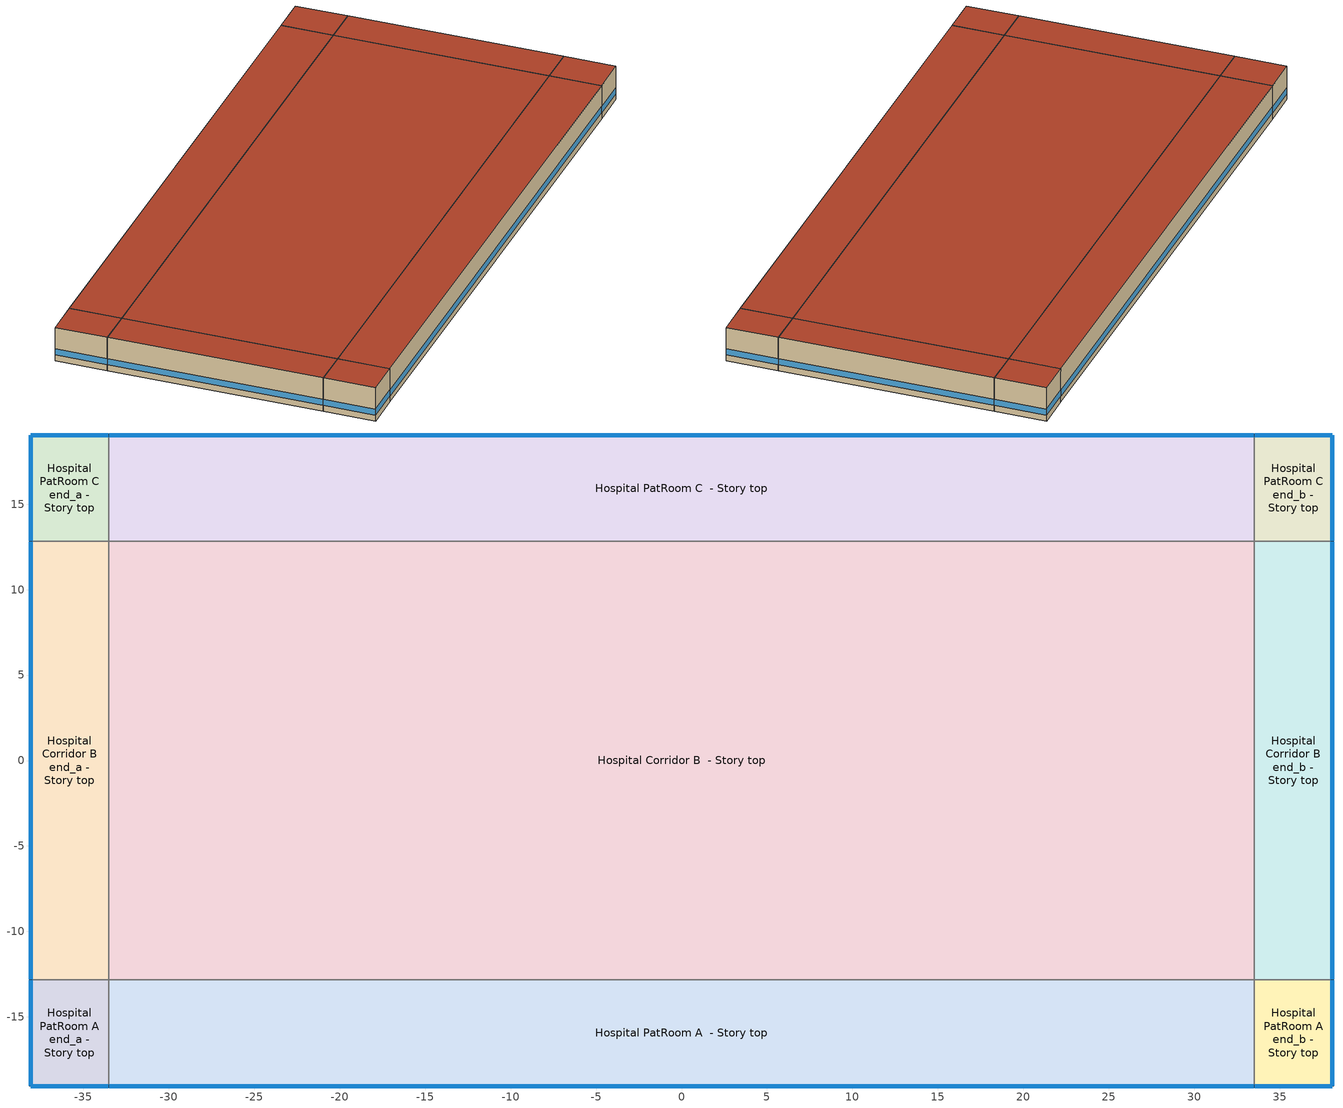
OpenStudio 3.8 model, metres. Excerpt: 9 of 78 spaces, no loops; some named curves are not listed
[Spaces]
Hospital PatRoom A end_a - Story top
 floor adiabatic (Typical Interior Floor): -38.1,-19.05 -38.1,-12.83 -33.53,-12.83 -33.53,-19.05 z12.8
 wall outside: -38.1,-12.83 -38.1,-19.05 -33.53,-19.05 z12.8:17.07
 wall to Hospital Corridor B end_a - Story top: -33.53,-12.83 -38.1,-12.83 z12.8:17.07
 wall to Hospital PatRoom A  - Story top: -33.53,-19.05 -33.53,-12.83 z12.8:17.07
 window: -38.07,-19.05 -33.55,-19.05 / -38.1,-12.85 -38.1,-19.02 z13.56:14.34
 roof outside: -33.53,-19.05 -33.53,-12.83 -38.1,-12.83 -38.1,-19.05 z17.07
Hospital Corridor B end_a - Story top
 floor adiabatic (Typical Interior Floor): -38.1,-12.83 -38.1,12.83 -33.53,12.83 -33.53,-12.83 z12.8
 wall outside: -38.1,12.83 -38.1,-12.83 z12.8:17.07
 wall to Hospital PatRoom C end_a - Story top: -33.53,12.83 -38.1,12.83 z12.8:17.07
 wall to Hospital Corridor B  - Story top: -33.53,-12.83 -33.53,12.83 z12.8:17.07
 window: -38.1,12.8 -38.1,-12.8 z13.56:14.33
 roof outside: -33.53,-12.83 -33.53,12.83 -38.1,12.83 -38.1,-12.83 z17.07
Hospital PatRoom C end_a - Story top
 floor adiabatic (Typical Interior Floor): -38.1,12.83 -38.1,19.05 -33.53,19.05 -33.53,12.83 z12.8
 wall outside: -33.53,19.05 -38.1,19.05 -38.1,12.83 z12.8:17.07
 wall to Hospital PatRoom C  - Story top: -33.53,12.83 -33.53,19.05 z12.8:17.07
 window: -38.1,19.02 -38.1,12.85 / -33.55,19.05 -38.07,19.05 z13.56:14.34
 roof outside: -33.53,12.83 -33.53,19.05 -38.1,19.05 -38.1,12.83 z17.07
Hospital PatRoom A  - Story top
 floor adiabatic (Typical Interior Floor): -33.53,-19.05 -33.53,-12.83 33.53,-12.83 33.53,-19.05 z12.8
 wall outside: -33.53,-19.05 33.53,-19.05 z12.8:17.07
 wall to Hospital Corridor B  - Story top: 33.53,-12.83 -33.53,-12.83 z12.8:17.07
 wall to Hospital PatRoom A end_b - Story top: 33.53,-19.05 33.53,-12.83 z12.8:17.07
 window: -33.5,-19.05 33.5,-19.05 z13.56:14.33
 roof outside: 33.53,-19.05 33.53,-12.83 -33.53,-12.83 -33.53,-19.05 z17.07
Hospital Corridor B  - Story top
 floor adiabatic (Typical Interior Floor): -33.53,-12.83 -33.53,12.83 33.53,12.83 33.53,-12.83 z12.8
 wall to Hospital PatRoom C  - Story top: 33.53,12.83 -33.53,12.83 z12.8:17.07
 wall to Hospital Corridor B end_b - Story top: 33.53,-12.83 33.53,12.83 z12.8:17.07
 roof outside: 33.53,-12.83 33.53,12.83 -33.53,12.83 -33.53,-12.83 z17.07
Hospital PatRoom C  - Story top
 floor adiabatic (Typical Interior Floor): -33.53,12.83 -33.53,19.05 33.53,19.05 33.53,12.83 z12.8
 wall outside: 33.53,19.05 -33.53,19.05 z12.8:17.07
 wall to Hospital PatRoom C end_b - Story top: 33.53,12.83 33.53,19.05 z12.8:17.07
 window: 33.5,19.05 -33.5,19.05 z13.56:14.33
 roof outside: 33.53,12.83 33.53,19.05 -33.53,19.05 -33.53,12.83 z17.07
Hospital PatRoom A end_b - Story top
 floor adiabatic (Typical Interior Floor): 33.53,-19.05 33.53,-12.83 38.1,-12.83 38.1,-19.05 z12.8
 wall outside: 33.53,-19.05 38.1,-19.05 38.1,-12.83 z12.8:17.07
 wall to Hospital Corridor B end_b - Story top: 38.1,-12.83 33.53,-12.83 z12.8:17.07
 window: 33.55,-19.05 38.07,-19.05 / 38.1,-19.02 38.1,-12.85 z13.56:14.34
 roof outside: 38.1,-19.05 38.1,-12.83 33.53,-12.83 33.53,-19.05 z17.07
Hospital Corridor B end_b - Story top
 floor adiabatic (Typical Interior Floor): 33.53,-12.83 33.53,12.83 38.1,12.83 38.1,-12.83 z12.8
 wall outside: 38.1,-12.83 38.1,12.83 z12.8:17.07
 wall to Hospital PatRoom C end_b - Story top: 38.1,12.83 33.53,12.83 z12.8:17.07
 window: 38.1,-12.8 38.1,12.8 z13.56:14.33
 roof outside: 38.1,-12.83 38.1,12.83 33.53,12.83 33.53,-12.83 z17.07
Hospital PatRoom C end_b - Story top
 floor adiabatic (Typical Interior Floor): 33.53,12.83 33.53,19.05 38.1,19.05 38.1,12.83 z12.8
 wall outside: 38.1,12.83 38.1,19.05 33.53,19.05 z12.8:17.07
 window: 38.07,19.05 33.55,19.05 / 38.1,12.85 38.1,19.02 z13.56:14.34
 roof outside: 38.1,12.83 38.1,19.05 33.53,19.05 33.53,12.83 z17.07
[Building]
ComStock DOE Ref Pre-1980|Hospital: North Axis {deg}=45; Default Construction Set=ComStock DOE Ref Pre-1980 - Hospital - ASHRAE 169-2013-5A; Default Schedule Set=Building Default Schedule Set; Standards Building Type=Hospital
[Site]
Hartford Bradley In_CT_USA: Latitude {deg}=41.94; Longitude {deg}=-72.68; Time Zone {hr}=-5; Elevation {m}=55; Terrain=City
[Site:WaterMainsTemperature]
Calculation Method=Correlation; Annual Average Outdoor Air Temperature {C}=10.825; Maximum Difference In Monthly Average Outdoor Air Temperatures {deltaC}=27.71
[SizingPeriod:DesignDay] Barometric Pressure {Pa}=100666; Rain Indicator=No; Snow Indicator=No; Day of Month=21; Daylight Saving Time Indicator=No; Humidity Condition Type=Wetbulb; Dry-Bulb Temperature Range Modifier Type=DefaultMultipliers
Name | Maximum Dry-Bulb Temperature {C} | Daily Dry-Bulb Temperature Range {deltaC} | Wind Speed {m/s} | Wind Direction {deg} | Month | Day Type | Wetbulb or DewPoint at Maximum Dry-Bulb {C} | Solar Model Indicator | ASHRAE Clear Sky Optical Depth for Beam Irradiance | ASHRAE Clear Sky Optical Depth for Diffuse Irradiance | Sky Clearness
Hartford Bradley In Ann Clg .4% Condns DB=>MWB 1 | 33 | 11.2 | 4.6 | 220 | 7 | SummerDesignDay | 23 | ASHRAETau | 0.431 | 2.175
Hartford Bradley In Ann Clg .4% Condns WB=>MDB 1 | 30.4 | 11.2 | 4.6 | 220 | 7 | SummerDesignDay | 24.6 | ASHRAETau | 0.431 | 2.175
Hartford Bradley In Ann Htg 99.6% Condns DB 1 | -15.5 | 0 | 3.4 | 0 | 1 | WinterDesignDay | -15.5 | ASHRAEClearSky |  |  | 0
Hartford Bradley In August .4% Condns DB=>MCWB 1 | 34.7 | 11.1 | 4.6 | 220 | 8 | SummerDesignDay | 24 | ASHRAETau | 0.418 | 2.247
[ClimateZones]
Climate Zone Institution Name 1=ASHRAE; Climate Zone Document Name 1=ANSI/ASHRAE Standard 169; Climate Zone Document Year 1=2006; Climate Zone Value 1=ASHRAE 169-2013-5A
[Site:GroundTemperature:FCfactorMethod]
January Ground Temperature {C}=11.27; February Ground Temperature {C}=3.77; March Ground Temperature {C}=0.72; April Ground Temperature {C}=-3.3; May Ground Temperature {C}=2.06; June Ground Temperature {C}=2.88; July Ground Temperature {C}=6.67; August Ground Temperature {C}=17.96; September Ground Temperature {C}=20.22; October Ground Temperature {C}=24.41; November Ground Temperature {C}=24.03; December Ground Temperature {C}=19.21
[DefaultConstructionSet]
ComStock DOE Ref Pre-1980 - Hospital - ASHRAE 169-2013-5A: Default Exterior Surface Constructions=Default Surface Constructions 1; Default Interior Surface Constructions=Default Surface Constructions 2; Default Ground Contact Surface Constructions=Default Surface Constructions 3; Default Exterior SubSurface Constructions=Default Sub Surface Constructions 1; Default Interior SubSurface Constructions=Default Sub Surface Constructions 2; Interior Partition Construction=Typical Interior Partition
[DefaultSurfaceConstructions]
Name | Floor Construction | Wall Construction | Roof Ceiling Construction
Default Surface Constructions 1 | Typical Insulated Exterior Mass Floor | Typical Insulated Steel Framed Exterior Wall R-6.41 | Typical IEAD Roof R-13.89
Default Surface Constructions 2 | Typical Interior Floor | Typical Interior Wall | Typical Interior Ceiling
Default Surface Constructions 3 | Typical Insulated Carpeted 6in Slab Floor | Typical Insulated Basement Mass Wall
[Construction]
Typical Insulated Exterior Mass Floor: 4 in. Normalweight Concrete Floor, Typical Carpet Pad
Typical IEAD Roof R-13.89: Roof Membrane, Typical Insulation R-12.77, Metal Roof Surface
Typical Interior Floor: 100mm Normalweight concrete floor, CP02 CARPET PAD
Typical Interior Wall: G01 13mm gypsum board, G01 13mm gypsum board
Typical Interior Ceiling: CP02 CARPET PAD, 100mm Normalweight concrete floor
Typical Insulated Carpeted 6in Slab Floor: 6 in. Normalweight Concrete Floor, Typical Carpet Pad
Typical Insulated Basement Mass Wall: 8 in. Concrete Block Basement Wall
Simple Glazing U 0.62 SHGC 0.41: Simple Glazing U 0.62 SHGC 0.41
Typical Insulated Metal Door: F08 Metal surface, Typical Insulation R-4.23
U 0.88 SHGC 0.16 Sgl Ref-A-L Clr 6mm: REF A CLEAR LO 6MM
Typical Overhead Door: Typical Insulation R-4.23
Typical Interior Window: Clear 3mm
Typical Interior Door; Typical Interior Partition: G05 25mm wood
Typical Insulated Steel Framed Exterior Wall R-6.41: 25mm Stucco, 5/8 in. Gypsum Board, Typical Insulation R-4.23, 5/8 in. Gypsum Board
InteriorFurnishings: Std Wood 6inch
[Material] Thermal Absorptance=0.9
Name | Roughness | Thickness {m} | Conductivity {W/m-K} | Density {kg/m3} | Specific Heat {J/kg-K} | Solar Absorptance | Visible Absorptance
4 in. Normalweight Concrete Floor | MediumRough | 0.1016 | 2.31 | 2322 | 832 | 0.7 | 0.7
Roof Membrane | VeryRough | 0.0095 | 0.16 | 1121.29 | 1460 | 0.7 | 0.7
Metal Roof Surface; F08 Metal surface | Smooth | 0.0008 | 45.28 | 7824 | 500 | 0.7 | 0.7
100mm Normalweight concrete floor | MediumRough | 0.1016 | 2.31045 | 2322 | 832.557 | 0.7 | 0.7
G01 13mm gypsum board | Smooth | 0.0127 | 0.160031 | 800.001 | 1090.73 | 0.7 | 0.5
6 in. Normalweight Concrete Floor | MediumRough | 0.1524 | 2.31 | 2322 | 832 | 0.7 | 0.7
8 in. Concrete Block Basement Wall | MediumRough | 0.2032 | 1.326 | 1842 | 912 | 0.7 | 0.7
G05 25mm wood | MediumSmooth | 0.0254 | 0.15 | 608 | 1630 | 0.5 | 0.5
25mm Stucco | Smooth | 0.0254 | 0.72 | 1856 | 840 | 0.7 | 0.7
5/8 in. Gypsum Board | MediumSmooth | 0.0159 | 0.16 | 800 | 1090 | 0.7 | 0.7
Std Wood 6inch | MediumSmooth | 0.15 | 0.12 | 540 | 1210 | 0.7 | 0.7
[Material:NoMass] Roughness=Smooth; Thermal Absorptance=0.9; Solar Absorptance=0.7
Name | Thermal Resistance {m2-K/W} | Visible Absorptance
Typical Carpet Pad; CP02 CARPET PAD | 0.21648 | 0.8
Typical Insulation R-12.77 | 2.24922 | 0.7
Typical Insulation R-4.23 | 0.74519 | 0.7
[DefaultSubSurfaceConstructions]
Name | Fixed Window Construction | Operable Window Construction | Door Construction | Glass Door Construction | Overhead Door Construction | Tubular Daylight Dome Construction | Tubular Daylight Diffuser Construction
Default Sub Surface Constructions 1 | Simple Glazing U 0.62 SHGC 0.41 | Simple Glazing U 0.62 SHGC 0.41 | Typical Insulated Metal Door | U 0.88 SHGC 0.16 Sgl Ref-A-L Clr 6mm | Typical Overhead Door | Typical Interior Window | Typical Interior Window
Default Sub Surface Constructions 2 | Typical Interior Window | Typical Interior Window | Typical Interior Door
[WindowMaterial:SimpleGlazingSystem]
Simple Glazing U 0.62 SHGC 0.41: U-Factor {W/m2-K}=3.52052; Solar Heat Gain Coefficient=0.41; Visible Transmittance=0.81
[WindowMaterial:Glazing] Optical Data Type=SpectralAverage; Infrared Transmittance at Normal Incidence=0; Front Side Infrared Hemispherical Emissivity=0.84; Conductivity {W/m-K}=0.9; Dirt Correction Factor for Solar and Visible Transmittance=1; Solar Diffusing=No
Name | Thickness {m} | Solar Transmittance at Normal Incidence | Front Side Solar Reflectance at Normal Incidence | Back Side Solar Reflectance at Normal Incidence | Visible Transmittance at Normal Incidence | Front Side Visible Reflectance at Normal Incidence | Back Side Visible Reflectance at Normal Incidence | Back Side Infrared Hemispherical Emissivity
REF A CLEAR LO 6MM | 0.006 | 0.066 | 0.341 | 0.493 | 0.08 | 0.41 | 0.37 | 0.4
Clear 3mm | 0.003 | 0.837 | 0.075 | 0.075 | 0.898 | 0.081 | 0.081 | 0.84
[SpaceType] Standards Building Type=Hospital
Name | Default Schedule Set | Design Specification Outdoor Air Object | Standards Space Type
Hospital PatRoom - ComStock DOE Ref Pre-1980 | Hospital PatRoom Schedule Set | Hospital PatRoom Ventilation | PatRoom
Hospital Corridor - ComStock DOE Ref Pre-1980 | Hospital Corridor Schedule Set | Hospital Corridor Ventilation | Corridor
[BuildingStory]
Story top: Nominal Z Coordinate {m}=12.8016; Nominal Floor to Floor Height {m}=4.2672
[Space] Building Story=Story top
Name | Space Type | Thermal Zone
Hospital PatRoom A end_a - Story top | Hospital PatRoom - ComStock DOE Ref Pre-1980 | Zone Hospital PatRoom A end_a - Story top
Hospital Corridor B end_a - Story top | Hospital Corridor - ComStock DOE Ref Pre-1980 | Zone Hospital Corridor B end_a - Story top
Hospital PatRoom C end_a - Story top | Hospital PatRoom - ComStock DOE Ref Pre-1980 | Zone Hospital PatRoom C end_a - Story top
Hospital PatRoom A  - Story top | Hospital PatRoom - ComStock DOE Ref Pre-1980 | Zone Hospital PatRoom A  - Story top
Hospital Corridor B  - Story top | Hospital Corridor - ComStock DOE Ref Pre-1980 | Zone Hospital Corridor B  - Story top
Hospital PatRoom C  - Story top | Hospital PatRoom - ComStock DOE Ref Pre-1980 | Zone Hospital PatRoom C  - Story top
Hospital PatRoom A end_b - Story top | Hospital PatRoom - ComStock DOE Ref Pre-1980 | Zone Hospital PatRoom A end_b - Story top
Hospital Corridor B end_b - Story top | Hospital Corridor - ComStock DOE Ref Pre-1980 | Zone Hospital Corridor B end_b - Story top
Hospital PatRoom C end_b - Story top | Hospital PatRoom - ComStock DOE Ref Pre-1980 | Zone Hospital PatRoom C end_b - Story top
[ThermalZone] Multiplier=1; Use Ideal Air Loads=No
Name | Thermostat
Zone Hospital PatRoom A end_a - Story top | Hospital PatRoom - ComStock DOE Ref Pre-1980 Thermostat 2
Zone Hospital Corridor B end_a - Story top | Hospital Corridor - ComStock DOE Ref Pre-1980 Thermostat 2
Zone Hospital PatRoom C end_a - Story top | Hospital PatRoom - ComStock DOE Ref Pre-1980 Thermostat 6
Zone Hospital PatRoom A  - Story top | Hospital PatRoom - ComStock DOE Ref Pre-1980 Thermostat 1
Zone Hospital Corridor B  - Story top | Hospital Corridor - ComStock DOE Ref Pre-1980 Thermostat 1
Zone Hospital PatRoom C  - Story top | Hospital PatRoom - ComStock DOE Ref Pre-1980 Thermostat 5
Zone Hospital PatRoom A end_b - Story top | Hospital PatRoom - ComStock DOE Ref Pre-1980 Thermostat 3
Zone Hospital Corridor B end_b - Story top | Hospital Corridor - ComStock DOE Ref Pre-1980 Thermostat 3
Zone Hospital PatRoom C end_b - Story top | Hospital PatRoom - ComStock DOE Ref Pre-1980 Thermostat 7
[People:Definition] Number of People Calculation Method=People/Area; Fraction Radiant=0.3
Name | People per Space Floor Area {person/m2}
Hospital Corridor People Definition | 0.0107639
Hospital PatRoom People Definition | 0.0538196
[People] Work Efficiency Schedule=Work Efficiency Schedule; Clothing Insulation Schedule=Clothing Schedule; Air Velocity Schedule=Air Velocity Schedule; Multiplier=1
Name | People Definition | Space or SpaceType
Hospital Corridor People | Hospital Corridor People Definition | Hospital Corridor - ComStock DOE Ref Pre-1980
Hospital PatRoom People | Hospital PatRoom People Definition | Hospital PatRoom - ComStock DOE Ref Pre-1980
[Lights:Definition] Design Level Calculation Method=Watts/Area; Fraction Visible=0.2; Return Air Fraction=0
Name | Watts per Space Floor Area {W/m2} | Fraction Radiant
Hospital PatRoom - ComStock DOE Ref Pre-1980 General Lights Definition | 2.36313 | 0.31
Hospital PatRoom - ComStock DOE Ref Pre-1980 Task Lights Definition | 15.7452 | 0.125
Hospital Corridor - ComStock DOE Ref Pre-1980 General Lights Definition | 4.78496 | 0.31
Hospital Corridor - ComStock DOE Ref Pre-1980 Wall Wash Lights Definition | 2.85308 | 0.125
[DesignSpecification:OutdoorAir] Outdoor Air Method=Sum
Name | Outdoor Air Flow per Floor Area {m3/s-m2}
Hospital Corridor Ventilation | 0.000254
Hospital PatRoom Ventilation | 0.0023876
[DefaultScheduleSet]
Name | Number of People Schedule | People Activity Level Schedule | Lighting Schedule | Electric Equipment Schedule | Infiltration Schedule | Hours of Operation Schedule
Hospital Corridor Schedule Set | Hospital Critical Occ | Hospital Activity | Hospital Admin Light | Hospital Admin Equipment | Hospital Infil Quarter On
Hospital PatRoom Schedule Set | Hospital Critical Occ | Hospital Activity | Hospital Critical Light | Hospital Critical Equip | Hospital Infil Quarter On
Building Default Schedule Set |  |  |  |  |  | Building Hours of Operation NonResidential
[ElectricEquipment:Definition]
Hospital PatRoom Elec Equip Definition: Design Level Calculation Method=Watts/Area; Watts per Space Floor Area {W/m2}=21.5278; Fraction Latent=0; Fraction Radiant=0.5; Fraction Lost=0
[ElectricEquipment]
Hospital PatRoom Elec Equip: Electric Equipment Definition=Hospital PatRoom Elec Equip Definition; Space or SpaceType=Hospital PatRoom - ComStock DOE Ref Pre-1980
[Exterior:Lights:Definition]
Name | Design Level {W}
Parking Areas and Drives Def (W/ft^2) | 0.0414577
Building Facades Def (W/ft^2) | 0.2
Main Entries Def (W/ft) | 30
Other Doors Def (W/ft) | 20
Emergency Canopies Def (W/ft^2) | 0.5
[Exterior:Lights] Schedule=Always On Discrete; Control Option=AstronomicalClock
Name | Exterior Lights Definition | Multiplier
Parking Areas and Drives | Parking Areas and Drives Def (W/ft^2) | 75391.6
Building Facades | Building Facades Def (W/ft^2) | 10500
Main Entries | Main Entries Def (W/ft) | 50
Other Doors | Other Doors Def (W/ft) | 47.5
Emergency Canopies | Emergency Canopies Def (W/ft^2) | 720
[EnergyManagementSystem:Sensor] Output Variable or Output Meter Index Key=Environment
Name | Output Variable or Output Meter
Mains_Water_Temp_Sen | Site Mains Water Temperature
OAT; OAT_1 | Site Outdoor Air Drybulb Temperature
[EnergyManagementSystem:Actuator] Actuated Component Control Type=Schedule Value
Name | Actuated Component | Actuated Component Type
Mains_Water_Temp_Act | Mains Water Temperature | Schedule:Constant
SYS27ZoneDOASHtgSch0; SYS42ZoneDOASHtgSch0 | Hospital Bldg HtgSetp | Schedule:Year
SYS27ZoneDOASClgSch0; SYS42ZoneDOASClgSch0 | Hospital Bldg ClgSetp | Schedule:Year
SYS27ZoneDOASHtgSch1; SYS27ZoneDOASClgSch1; SYS27ZoneDOASHtgSch2; SYS42ZoneDOASHtgSch1; SYS42ZoneDOASClgSch1; SYS42ZoneDOASHtgSch2 | Hospital Critical HtgSetp | Schedule:Year
SYS27ZoneDOASClgSch2; SYS42ZoneDOASClgSch2 | Hospital Critical ClgSetp | Schedule:Year
[EnergyManagementSystem:Program]
Mains_Water_Prg: SET Mains_Water_Temp_Act = Mains_Water_Temp_Sen
SYS27ZoneDOASOptimumStartProg0: IF DaylightSavings==0 && DayOfWeek>1 && Hour==5 && OAT<23.9 && OAT>1.7; SET SYS27ZoneDOASClgSch0 = 29.4; SET SYS27ZoneDOASHtgSch0 = 15.6; ELSEIF DaylightSavings==0 && DayOfWeek==1 && Hour==7 && OAT<23.9 && OAT>1.7; SET SYS27ZoneDOASClgSch0 = 29.4; SET SYS27ZoneDOASHtgSch0 = 15.6; ELSEIF DaylightSavings==1 && DayOfWeek>1 && Hour==4 && OAT<23.9 && OAT>1.7; SET SYS27ZoneDOASClgSch0 = 29.4; SET SYS27ZoneDOASHtgSch0 = 15.6; ELSEIF DaylightSavings==1 && DayOfWeek==1 && Hour==6 && OAT<23.9 && OAT>1.7; SET SYS27ZoneDOASClgSch0 = 29.4; SET SYS27ZoneDOASHtgSch0 = 15.6; ELSE; SET SYS27ZoneDOASClgSch0 = NULL; SET SYS27ZoneDOASHtgSch0 = NULL; ENDIF
SYS27ZoneDOASOptimumStartProg1: IF DaylightSavings==0 && DayOfWeek>1 && Hour==5 && OAT<23.9 && OAT>1.7; SET SYS27ZoneDOASClgSch1 = 29.4; SET SYS27ZoneDOASHtgSch1 = 15.6; ELSEIF DaylightSavings==0 && DayOfWeek==1 && Hour==7 && OAT<23.9 && OAT>1.7; SET SYS27ZoneDOASClgSch1 = 29.4; SET SYS27ZoneDOASHtgSch1 = 15.6; ELSEIF DaylightSavings==1 && DayOfWeek>1 && Hour==4 && OAT<23.9 && OAT>1.7; SET SYS27ZoneDOASClgSch1 = 29.4; SET SYS27ZoneDOASHtgSch1 = 15.6; ELSEIF DaylightSavings==1 && DayOfWeek==1 && Hour==6 && OAT<23.9 && OAT>1.7; SET SYS27ZoneDOASClgSch1 = 29.4; SET SYS27ZoneDOASHtgSch1 = 15.6; ELSE; SET SYS27ZoneDOASClgSch1 = NULL; SET SYS27ZoneDOASHtgSch1 = NULL; ENDIF
SYS27ZoneDOASOptimumStartProg2: IF DaylightSavings==0 && DayOfWeek>1 && Hour==5 && OAT<23.9 && OAT>1.7; SET SYS27ZoneDOASClgSch2 = 29.4; SET SYS27ZoneDOASHtgSch2 = 15.6; ELSEIF DaylightSavings==0 && DayOfWeek==1 && Hour==7 && OAT<23.9 && OAT>1.7; SET SYS27ZoneDOASClgSch2 = 29.4; SET SYS27ZoneDOASHtgSch2 = 15.6; ELSEIF DaylightSavings==1 && DayOfWeek>1 && Hour==4 && OAT<23.9 && OAT>1.7; SET SYS27ZoneDOASClgSch2 = 29.4; SET SYS27ZoneDOASHtgSch2 = 15.6; ELSEIF DaylightSavings==1 && DayOfWeek==1 && Hour==6 && OAT<23.9 && OAT>1.7; SET SYS27ZoneDOASClgSch2 = 29.4; SET SYS27ZoneDOASHtgSch2 = 15.6; ELSE; SET SYS27ZoneDOASClgSch2 = NULL; SET SYS27ZoneDOASHtgSch2 = NULL; ENDIF
SYS42ZoneDOASOptimumStartProg0: IF DaylightSavings==0 && DayOfWeek>1 && Hour==5 && OAT_1<23.9 && OAT_1>1.7; SET SYS42ZoneDOASClgSch0 = 29.4; SET SYS42ZoneDOASHtgSch0 = 15.6; ELSEIF DaylightSavings==0 && DayOfWeek==1 && Hour==7 && OAT_1<23.9 && OAT_1>1.7; SET SYS42ZoneDOASClgSch0 = 29.4; SET SYS42ZoneDOASHtgSch0 = 15.6; ELSEIF DaylightSavings==1 && DayOfWeek>1 && Hour==4 && OAT_1<23.9 && OAT_1>1.7; SET SYS42ZoneDOASClgSch0 = 29.4; SET SYS42ZoneDOASHtgSch0 = 15.6; ELSEIF DaylightSavings==1 && DayOfWeek==1 && Hour==6 && OAT_1<23.9 && OAT_1>1.7; SET SYS42ZoneDOASClgSch0 = 29.4; SET SYS42ZoneDOASHtgSch0 = 15.6; ELSE; SET SYS42ZoneDOASClgSch0 = NULL; SET SYS42ZoneDOASHtgSch0 = NULL; ENDIF
SYS42ZoneDOASOptimumStartProg1: IF DaylightSavings==0 && DayOfWeek>1 && Hour==5 && OAT_1<23.9 && OAT_1>1.7; SET SYS42ZoneDOASClgSch1 = 29.4; SET SYS42ZoneDOASHtgSch1 = 15.6; ELSEIF DaylightSavings==0 && DayOfWeek==1 && Hour==7 && OAT_1<23.9 && OAT_1>1.7; SET SYS42ZoneDOASClgSch1 = 29.4; SET SYS42ZoneDOASHtgSch1 = 15.6; ELSEIF DaylightSavings==1 && DayOfWeek>1 && Hour==4 && OAT_1<23.9 && OAT_1>1.7; SET SYS42ZoneDOASClgSch1 = 29.4; SET SYS42ZoneDOASHtgSch1 = 15.6; ELSEIF DaylightSavings==1 && DayOfWeek==1 && Hour==6 && OAT_1<23.9 && OAT_1>1.7; SET SYS42ZoneDOASClgSch1 = 29.4; SET SYS42ZoneDOASHtgSch1 = 15.6; ELSE; SET SYS42ZoneDOASClgSch1 = NULL; SET SYS42ZoneDOASHtgSch1 = NULL; ENDIF
SYS42ZoneDOASOptimumStartProg2: IF DaylightSavings==0 && DayOfWeek>1 && Hour==5 && OAT_1<23.9 && OAT_1>1.7; SET SYS42ZoneDOASClgSch2 = 29.4; SET SYS42ZoneDOASHtgSch2 = 15.6; ELSEIF DaylightSavings==0 && DayOfWeek==1 && Hour==7 && OAT_1<23.9 && OAT_1>1.7; SET SYS42ZoneDOASClgSch2 = 29.4; SET SYS42ZoneDOASHtgSch2 = 15.6; ELSEIF DaylightSavings==1 && DayOfWeek>1 && Hour==4 && OAT_1<23.9 && OAT_1>1.7; SET SYS42ZoneDOASClgSch2 = 29.4; SET SYS42ZoneDOASHtgSch2 = 15.6; ELSEIF DaylightSavings==1 && DayOfWeek==1 && Hour==6 && OAT_1<23.9 && OAT_1>1.7; SET SYS42ZoneDOASClgSch2 = 29.4; SET SYS42ZoneDOASHtgSch2 = 15.6; ELSE; SET SYS42ZoneDOASClgSch2 = NULL; SET SYS42ZoneDOASHtgSch2 = NULL; ENDIF
[EnergyManagementSystem:ProgramCallingManager]
Mains_Water_Prg_Mgr: BeginTimestepBeforePredictor; Mains_Water_Prg
SYS27ZoneDOASOptimumStartCallingManager0: BeginTimestepBeforePredictor; SYS27ZoneDOASOptimumStartProg0
SYS27ZoneDOASOptimumStartCallingManager1: BeginTimestepBeforePredictor; SYS27ZoneDOASOptimumStartProg1
SYS27ZoneDOASOptimumStartCallingManager2: BeginTimestepBeforePredictor; SYS27ZoneDOASOptimumStartProg2
SYS42ZoneDOASOptimumStartCallingManager0: BeginTimestepBeforePredictor; SYS42ZoneDOASOptimumStartProg0
SYS42ZoneDOASOptimumStartCallingManager1: BeginTimestepBeforePredictor; SYS42ZoneDOASOptimumStartProg1
SYS42ZoneDOASOptimumStartCallingManager2: BeginTimestepBeforePredictor; SYS42ZoneDOASOptimumStartProg2
[Refrigeration:System] Minimum Condensing Temperature {C}=21; Refrigeration System Working Fluid Type=R404a; Suction Temperature Control Type=ConstantSuctionTemperature
Name | Refrigeration Condenser
Medium Temperature | Refrigeration Condenser Air Cooled 1
Low Temperature | Refrigeration Condenser Air Cooled 2
[Refrigeration:Compressor] Rated Return Gas Temperature {C}=18.3; Rated Subcooling {deltaC}=0
Name | Refrigeration Compressor Power Curve | Refrigeration Compressor Capacity Curve
Refrigeration Compressor 1; Refrigeration Compressor 2 | MT_compressor_power_smallandold | MT_compressor_capacity_smallandold
Refrigeration Compressor 3 | LT_compressor_power_smallandold | LT_compressor_capacity_smallandold
[Refrigeration:Condenser:AirCooled] Rated Subcooling Temperature Difference {deltaC}=0; Condenser Fan Speed Control Type=VariableSpeed; Minimum Fan Air Flow Ratio=0
Name | Rated Effective Total Heat Rejection Rate Curve | Rated Fan Power {W}
Refrigeration Condenser Air Cooled 1 | Condenser Heat Rejection Function of Temperature | 293.071
Refrigeration Condenser Air Cooled 2 | Condenser Heat Rejection Function of Temperature 1 | 298.498
[ThermostatSetpoint:DualSetpoint]
Name | Heating Setpoint Temperature Schedule | Cooling Setpoint Temperature Schedule
Hospital Corridor - ComStock DOE Ref Pre-1980 Thermostat 1; Hospital Corridor - ComStock DOE Ref Pre-1980 Thermostat 2; Hospital Corridor - ComStock DOE Ref Pre-1980 Thermostat 3 | Hospital Bldg HtgSetp | Hospital Bldg ClgSetp
Hospital PatRoom - ComStock DOE Ref Pre-1980 Thermostat 1; Hospital PatRoom - ComStock DOE Ref Pre-1980 Thermostat 2; Hospital PatRoom - ComStock DOE Ref Pre-1980 Thermostat 3; Hospital PatRoom - ComStock DOE Ref Pre-1980 Thermostat 5; Hospital PatRoom - ComStock DOE Ref Pre-1980 Thermostat 6; Hospital PatRoom - ComStock DOE Ref Pre-1980 Thermostat 7 | Hospital Critical HtgSetp | Hospital Critical ClgSetp
[InternalMass:Definition]
Internal Mass Definition 1: Construction=InteriorFurnishings; Design Level Calculation Method=SurfaceArea/Area; Surface Area per Space Floor Area=2
[InternalMass] Internal Mass Definition=Internal Mass Definition 1; Multiplier=1
Name | Space or SpaceType
Hospital PatRoom C end_b - Story top Mass | Hospital PatRoom C end_b - Story top
Hospital Corridor B end_b - Story top Mass | Hospital Corridor B end_b - Story top
Hospital PatRoom C  - Story top Mass | Hospital PatRoom C  - Story top
Hospital PatRoom A end_b - Story top Mass | Hospital PatRoom A end_b - Story top
Hospital Corridor B  - Story top Mass | Hospital Corridor B  - Story top
Hospital PatRoom A  - Story top Mass | Hospital PatRoom A  - Story top
Hospital PatRoom C end_a - Story top Mass | Hospital PatRoom C end_a - Story top
Hospital Corridor B end_a - Story top Mass | Hospital Corridor B end_a - Story top
Hospital PatRoom A end_a - Story top Mass | Hospital PatRoom A end_a - Story top
[Lights] Fraction Replaceable=1
Name | Lights Definition | Space or SpaceType
Hospital PatRoom - ComStock DOE Ref Pre-1980 General Lighting | Hospital PatRoom - ComStock DOE Ref Pre-1980 General Lights Definition | Hospital PatRoom - ComStock DOE Ref Pre-1980
Hospital PatRoom - ComStock DOE Ref Pre-1980 Task Lighting | Hospital PatRoom - ComStock DOE Ref Pre-1980 Task Lights Definition | Hospital PatRoom - ComStock DOE Ref Pre-1980
Hospital Corridor - ComStock DOE Ref Pre-1980 General Lighting | Hospital Corridor - ComStock DOE Ref Pre-1980 General Lights Definition | Hospital Corridor - ComStock DOE Ref Pre-1980
Hospital Corridor - ComStock DOE Ref Pre-1980 Wall Wash Lighting | Hospital Corridor - ComStock DOE Ref Pre-1980 Wall Wash Lights Definition | Hospital Corridor - ComStock DOE Ref Pre-1980
[SpaceInfiltration:DesignFlowRate] Design Flow Rate Calculation Method=Flow/ExteriorArea; Flow per Exterior Surface Area {m3/s-m2}=0.00103321; Constant Term Coefficient=0.0477; Temperature Term Coefficient=0.0028; Velocity Term Coefficient=0; Velocity Squared Term Coefficient=0.0107
Name | Space or SpaceType | Schedule
Hospital PatRoom C end_b - Story top HVAC On Infiltration | Hospital PatRoom C end_b - Story top | Infiltration HVAC On Schedule
Hospital PatRoom C end_b - Story top HVAC Off Infiltration | Hospital PatRoom C end_b - Story top | Infiltration HVAC Off Schedule
Hospital Corridor B end_b - Story top HVAC On Infiltration | Hospital Corridor B end_b - Story top | Infiltration HVAC On Schedule
Hospital Corridor B end_b - Story top HVAC Off Infiltration | Hospital Corridor B end_b - Story top | Infiltration HVAC Off Schedule
Hospital PatRoom C  - Story top HVAC On Infiltration | Hospital PatRoom C  - Story top | Infiltration HVAC On Schedule
Hospital PatRoom C  - Story top HVAC Off Infiltration | Hospital PatRoom C  - Story top | Infiltration HVAC Off Schedule
Hospital PatRoom A end_b - Story top HVAC On Infiltration | Hospital PatRoom A end_b - Story top | Infiltration HVAC On Schedule
Hospital PatRoom A end_b - Story top HVAC Off Infiltration | Hospital PatRoom A end_b - Story top | Infiltration HVAC Off Schedule
Hospital Corridor B  - Story top HVAC On Infiltration | Hospital Corridor B  - Story top | Infiltration HVAC On Schedule
Hospital Corridor B  - Story top HVAC Off Infiltration | Hospital Corridor B  - Story top | Infiltration HVAC Off Schedule
Hospital PatRoom A  - Story top HVAC On Infiltration | Hospital PatRoom A  - Story top | Infiltration HVAC On Schedule
Hospital PatRoom A  - Story top HVAC Off Infiltration | Hospital PatRoom A  - Story top | Infiltration HVAC Off Schedule
Hospital PatRoom C end_a - Story top HVAC On Infiltration | Hospital PatRoom C end_a - Story top | Infiltration HVAC On Schedule
Hospital PatRoom C end_a - Story top HVAC Off Infiltration | Hospital PatRoom C end_a - Story top | Infiltration HVAC Off Schedule
Hospital Corridor B end_a - Story top HVAC On Infiltration | Hospital Corridor B end_a - Story top | Infiltration HVAC On Schedule
Hospital Corridor B end_a - Story top HVAC Off Infiltration | Hospital Corridor B end_a - Story top | Infiltration HVAC Off Schedule
Hospital PatRoom A end_a - Story top HVAC On Infiltration | Hospital PatRoom A end_a - Story top | Infiltration HVAC On Schedule
Hospital PatRoom A end_a - Story top HVAC Off Infiltration | Hospital PatRoom A end_a - Story top | Infiltration HVAC Off Schedule
[Schedule:Ruleset]
Name | Default Day Schedule | Summer Design Day Schedule | Winter Design Day Schedule
Clothing Schedule | Clothing Schedule Default Winter Clothes
Air Velocity Schedule | Air Velocity Schedule Default
Work Efficiency Schedule | Work Efficiency Schedule Default
Hospital Critical Occ | Hospital Critical Occ Default | Hospital Critical Occ Summer Design Day | Hospital Critical Occ Winter Design Day
Hospital Activity | Hospital Activity Default | Hospital Activity Summer Design Day | Hospital Activity Winter Design Day
Hospital Admin Light | Hospital Admin Light Default | Hospital Admin Light Summer Design Day | Hospital Admin Light Winter Design Day
Hospital Admin Equipment | Hospital Admin Equipment Default | Hospital Admin Equipment Summer Design Day | Hospital Admin Equipment Winter Design Day
Hospital Infil Quarter On | Hospital Infil Quarter On Default | Hospital Infil Quarter On Summer Design Day | Hospital Infil Quarter On Winter Design Day
Hospital Critical Light | Hospital Critical Light Default | Hospital Critical Light Summer Design Day | Hospital Critical Light Winter Design Day
Hospital Critical Equip | Hospital Critical Equip Default | Hospital Critical Equip Summer Design Day | Hospital Critical Equip Winter Design Day
Hospital Bldg HtgSetp | Hospital Bldg HtgSetp Default | Hospital Bldg HtgSetp Summer Design Day | Hospital Bldg HtgSetp Winter Design Day
Hospital Bldg ClgSetp | Hospital Bldg ClgSetp Default | Hospital Bldg ClgSetp Summer Design Day | Hospital Bldg ClgSetp Winter Design Day
Hospital Critical HtgSetp | Hospital Critical HtgSetp Default | Hospital Critical HtgSetp Summer Design Day | Hospital Critical HtgSetp Winter Design Day
Hospital Critical ClgSetp | Hospital Critical ClgSetp Default | Hospital Critical ClgSetp Summer Design Day | Hospital Critical ClgSetp Winter Design Day
Building Hours of Operation NonResidential | Building Hours of Operation NonResidential Default | Building Hours of Operation NonResidential Summer Design Day | Building Hours of Operation NonResidential Winter Design Day
Infiltration HVAC On Schedule | 27 Zone DOAS Occ Sch Default 1 | 27 Zone DOAS Occ Sch Summer Design Day 1 | 27 Zone DOAS Occ Sch Winter Design Day 1
Infiltration HVAC Off Schedule | Infiltration HVAC Off Schedule Default Day Schedule | Infiltration HVAC Off Schedule Summer Design Day Schedule 1 | Infiltration HVAC Off Schedule Winter Design Day Schedule 1
[Schedule:Day]
Clothing Schedule Default Winter Clothes; Building Hours of Operation NonResidential Winter Design Day; Building Hours of Operation NonResidential Summer Design Day; 27 Zone DOAS Occ Sch Summer Design Day 1; 27 Zone DOAS Occ Sch Winter Design Day 1; Schedule Day 60: 24, 0, 1
Clothing Schedule Summer Clothes: 24, 0, 0.5
Air Velocity Schedule Default: 24, 0, 0.2
Work Efficiency Schedule Default; Infiltration HVAC Off Schedule Summer Design Day Schedule 1; Infiltration HVAC Off Schedule Winter Design Day Schedule 1; Infiltration HVAC Off Schedule Schedule Day 2: 24, 0, 0
Hospital Critical Occ Default: No, 8, 30, 0.4, 8, 45, 0.43125, 9, 0, 0.4625, 9, 15, 0.49375, 9, 30, 0.525, 9, 45, 0.55625, 10, 0, 0.5875, 10, 15, 0.61875, 10, 30, 0.65, 10, 45, 0.68125, 11, 0, 0.7125, 11, 15, 0.74375, 11, 30, 0.775, 11, 45, 0.80625, 12, 0, 0.8375, 12, 15, 0.86875, 12, 30, 0.9, 12, 45, 0.8875, 13, 0, 0.875, 13, 15, 0.8625, 13, 30, 0.85, 13, 45, 0.8375, 14, 0, 0.825, 14, 15, 0.8125, 14, 30, 0.8, 14, 45, 0.7875, 15, 0, 0.775, 15, 15, 0.7625, 15, 30, 0.75, 15, 45, 0.7375, 16, 0, 0.725, 16, 15, 0.7125, 16, 30, 0.7, 16, 45, 0.6875, 17, 0, 0.675, 17, 15, 0.6625, 17, 30, 0.65, 18, 30, 0.65, 18, 45, 0.61875, 19, 0, 0.5875, 19, 15, 0.55625, 19, 30, 0.525, 19, 45, 0.49375, 20, 0, 0.4625, 20, 15, 0.43125, 20, 30, 0.4, 24, 0, 0.4
Hospital Critical Occ Winter Design Day; Hospital Critical Occ Summer Design Day: No, 4, 0, 0.4, 6, 0, 0.65, 18, 0, 0.9, 22, 0, 0.65, 24, 0, 0.4
Hospital Activity Default: No, 21, 30, 120, 24, 0, 120
Hospital Activity Winter Design Day; Hospital Activity Summer Design Day: No, 24, 0, 120
Hospital Admin Light Default; Hospital Admin Light Default|WntrDsn|SmrDsn|Sun|Sat Day: No, 8, 30, 0.1, 8, 45, 0.125, 9, 0, 0.15, 9, 15, 0.175, 9, 30, 0.2, 9, 45, 0.225, 10, 0, 0.25, 10, 15, 0.275, 10, 30, 0.3, 11, 0, 0.3, 11, 15, 0.375, 11, 30, 0.45, 11, 45, 0.525, 12, 0, 0.6, 12, 15, 0.675, 12, 30, 0.75, 12, 45, 0.825, 13, 0, 0.9, 17, 45, 0.9, 18, 0, 0.557143, 18, 15, 0.514286, 18, 30, 0.471429, 18, 45, 0.428571, 19, 0, 0.385714, 19, 15, 0.342857, 19, 30, 0.3, 20, 0, 0.3, 20, 15, 0.25, 20, 30, 0.2, 20, 45, 0.15, 21, 0, 0.1, 24, 0, 0.1
Hospital Admin Light Winter Design Day; Hospital Admin Light Summer Design Day: No, 4, 0, 0.1, 6, 0, 0.3, 7, 0, 0.6, 18, 0, 0.9, 21, 0, 0.6, 23, 0, 0.3, 24, 0, 0.1
Hospital Admin Light Sat Day: No, 12, 45, 0.1, 13, 0, 0.118182, 13, 15, 0.136364, 13, 30, 0.154545, 13, 45, 0.172727, 14, 0, 0.190909, 14, 15, 0.209091, 14, 30, 0.227273, 14, 45, 0.245455, 15, 0, 0.263636, 15, 15, 0.281818, 15, 30, 0.3, 15, 45, 0.390909, 16, 0, 0.381818, 16, 15, 0.372727, 16, 30, 0.363636, 16, 45, 0.354545, 17, 0, 0.345455, 17, 15, 0.336364, 17, 30, 0.327273, 17, 45, 0.318182, 18, 0, 0.309091, 18, 15, 0.3, 24, 0, 0.1
Hospital Admin Light Sun Day: No, 15, 15, 0.05, 18, 30, 0.1, 24, 0, 0.05
Hospital Admin Equipment Default; Hospital Admin Equipment Default|WntrDsn|SmrDsn|Sun|Sat Day: No, 0, 15, 0.415789, 0, 30, 0.412281, 0, 45, 0.408772, 1, 0, 0.405263, 1, 15, 0.401754, 1, 30, 0.398246, 1, 45, 0.394737, 2, 0, 0.391228, 2, 15, 0.387719, 2, 30, 0.384211, 2, 45, 0.380702, 3, 0, 0.377193, 3, 15, 0.373684, 3, 30, 0.370175, 3, 45, 0.366667, 4, 0, 0.363158, 4, 15, 0.359649, 4, 30, 0.35614, 4, 45, 0.352632, 5, 0, 0.349123, 5, 15, 0.345614, 5, 30, 0.342105, 5, 45, 0.338596, 6, 0, 0.335088, 6, 15, 0.331579, 6, 30, 0.32807, 6, 45, 0.324561, 7, 0, 0.321053, 7, 15, 0.317544, 7, 30, 0.314035, 7, 45, 0.310526, 8, 0, 0.307018, 8, 15, 0.303509, 8, 30, 0.3, 8, 45, 0.325, 9, 0, 0.35, 9, 15, 0.375, 9, 30, 0.4, 9, 45, 0.425, 10, 0, 0.45, 10, 15, 0.475, 10, 30, 0.5, 10, 45, 0.5625, 11, 0, 0.625, 11, 15, 0.6875, 11, 30, 0.75, 11, 45, 0.8125, 12, 0, 0.875, 12, 15, 0.9375, 12, 30, 1, 12, 45, 0.969565, 13, 0, 0.93913, 13, 15, 0.908696, 13, 30, 0.878261, 13, 45, 0.847826, 14, 0, 0.817391, 14, 15, 0.786957, 14, 30, 0.756522, 14, 45, 0.726087, 15, 0, 0.695652, 15, 15, 0.665217, 15, 30, 0.634783, 15, 45, 0.604348, 16, 0, 0.573913, 16, 15, 0.543478, 16, 30, 0.513043, 16, 45, 0.482609, 17, 0, 0.452174, 17, 15, 0.421739, 17, 30, 0.391304, 17, 45, 0.36087, 18, 0, 0.330435, 18, 15, 0.3, 18, 30, 0.496491, 18, 45, 0.492982, 19, 0, 0.489474, 19, 15, 0.485965, 19, 30, 0.482456, 19, 45, 0.478947, 20, 0, 0.475439, 20, 15, 0.47193, 20, 30, 0.468421, 20, 45, 0.464912, 21, 0, 0.461404, 21, 15, 0.457895, 21, 30, 0.454386, 21, 45, 0.450877, 22, 0, 0.447368, 22, 15, 0.44386, 22, 30, 0.440351, 22, 45, 0.436842, 23, 0, 0.433333, 23, 15, 0.429825, 23, 30, 0.426316, 23, 45, 0.422807, 24, 0, 0.419298
Hospital Admin Equipment Winter Design Day; Hospital Admin Equipment Summer Design Day: No, 4, 0, 0.3, 6, 0, 0.5, 18, 0, 1, 20, 0, 0.5, 24, 0, 0.3
Hospital Admin Equipment Sat Day: No, 0, 15, 0.604348, 0, 30, 0.608696, 0, 45, 0.613043, 1, 0, 0.617391, 1, 15, 0.621739, 1, 30, 0.626087, 1, 45, 0.630435, 2, 0, 0.634783, 2, 15, 0.63913, 2, 30, 0.643478, 2, 45, 0.647826, 3, 0, 0.652174, 3, 15, 0.656522, 3, 30, 0.66087, 3, 45, 0.665217, 4, 0, 0.669565, 4, 15, 0.673913, 4, 30, 0.678261, 4, 45, 0.682609, 5, 0, 0.686957, 5, 15, 0.691304, 5, 30, 0.695652, 5, 45, 0.7, 6, 0, 0.704348, 6, 15, 0.708696, 6, 30, 0.713043, 6, 45, 0.717391, 7, 0, 0.721739, 7, 15, 0.726087, 7, 30, 0.730435, 7, 45, 0.734783, 8, 0, 0.73913, 8, 15, 0.743478, 8, 30, 0.747826, 8, 45, 0.752174, 9, 0, 0.756522, 9, 15, 0.76087, 9, 30, 0.765217, 9, 45, 0.769565, 10, 0, 0.773913, 10, 15, 0.778261, 10, 30, 0.782609, 10, 45, 0.786957, 11, 0, 0.791304, 11, 15, 0.795652, 11, 30, 0.8, 14, 30, 0.8, 14, 45, 0.78, 15, 0, 0.76, 15, 15, 0.74, 15, 30, 0.72, 15, 45, 0.7, 16, 0, 0.68, 16, 15, 0.66, 16, 30, 0.64, 16, 45, 0.62, 17, 0, 0.6, 17, 15, 0.58, 17, 30, 0.56, 17, 45, 0.54, 18, 0, 0.52, 18, 15, 0.5, 18, 30, 0.504348, 18, 45, 0.508696, 19, 0, 0.513043, 19, 15, 0.517391, 19, 30, 0.521739, 19, 45, 0.526087, 20, 0, 0.530435, 20, 15, 0.534783, 20, 30, 0.53913, 20, 45, 0.543478, 21, 0, 0.547826, 21, 15, 0.552174, 21, 30, 0.556522, 21, 45, 0.56087, 22, 0, 0.565217, 22, 15, 0.569565, 22, 30, 0.573913, 22, 45, 0.578261, 23, 0, 0.582609, 23, 15, 0.586957, 23, 30, 0.591304, 23, 45, 0.595652, 24, 0, 0.6
Hospital Admin Equipment Sun Day: No, 15, 15, 0.3, 18, 30, 0.5, 24, 0, 0.3
Hospital Infil Quarter On Default; Hospital Infil Quarter On Default|Sun|Sat Day: No, 24, 0, 0.25
Hospital Infil Quarter On Winter Design Day; Hospital Infil Quarter On Summer Design Day: No, 24, 0, 1
Hospital Critical Light Default: No, 8, 30, 0.5, 8, 45, 0.525, 9, 0, 0.55, 9, 15, 0.575, 9, 30, 0.6, 9, 45, 0.625, 10, 0, 0.65, 10, 15, 0.675, 10, 30, 0.7, 10, 45, 0.725, 11, 0, 0.75, 11, 15, 0.775, 11, 30, 0.8, 11, 45, 0.825, 12, 0, 0.85, 12, 15, 0.875, 12, 30, 0.9, 12, 45, 0.89, 13, 0, 0.88, 13, 15, 0.87, 13, 30, 0.86, 13, 45, 0.85, 14, 0, 0.84, 14, 15, 0.83, 14, 30, 0.82, 14, 45, 0.81, 15, 0, 0.8, 15, 15, 0.79, 15, 30, 0.78, 15, 45, 0.77, 16, 0, 0.76, 16, 15, 0.75, 16, 30, 0.74, 16, 45, 0.73, 17, 0, 0.72, 17, 15, 0.71, 17, 30, 0.7, 18, 30, 0.7, 18, 45, 0.675, 19, 0, 0.65, 19, 15, 0.625, 19, 30, 0.6, 19, 45, 0.575, 20, 0, 0.55, 20, 15, 0.525, 20, 30, 0.5, 24, 0, 0.5
Hospital Critical Light Winter Design Day; Hospital Critical Light Summer Design Day: No, 4, 0, 0.5, 6, 0, 0.7, 18, 0, 0.9, 22, 0, 0.7, 24, 0, 0.5
Hospital Critical Equip Default: No, 0, 15, 0.681967, 0, 30, 0.677049, 0, 45, 0.672131, 1, 0, 0.667213, 1, 15, 0.662295, 1, 30, 0.657377, 1, 45, 0.652459, 2, 0, 0.647541, 2, 15, 0.642623, 2, 30, 0.637705, 2, 45, 0.632787, 3, 0, 0.627869, 3, 15, 0.622951, 3, 30, 0.618033, 3, 45, 0.613115, 4, 0, 0.608197, 4, 15, 0.603279, 4, 30, 0.598361, 4, 45, 0.593443, 5, 0, 0.588525, 5, 15, 0.583607, 5, 30, 0.578689, 5, 45, 0.57377, 6, 0, 0.568852, 6, 15, 0.563934, 6, 30, 0.559016, 6, 45, 0.554098, 7, 0, 0.54918, 7, 15, 0.544262, 7, 30, 0.539344, 7, 45, 0.534426, 8, 0, 0.529508, 8, 15, 0.52459, 8, 30, 0.519672, 8, 45, 0.514754, 9, 0, 0.509836, 9, 15, 0.504918, 9, 30, 0.5, 9, 45, 0.53125, 10, 0, 0.5625, 10, 15, 0.59375, 10, 30, 0.625, 10, 45, 0.65625, 11, 0, 0.6875, 11, 15, 0.71875, 11, 30, 0.75, 11, 45, 0.78125, 12, 0, 0.8125, 12, 15, 0.84375, 12, 30, 0.875, 12, 45, 0.90625, 13, 0, 0.9375, 13, 15, 0.96875, 13, 30, 1, 13, 45, 0.973684, 14, 0, 0.947368, 14, 15, 0.921053, 14, 30, 0.894737, 14, 45, 0.868421, 15, 0, 0.842105, 15, 15, 0.815789, 15, 30, 0.789474, 15, 45, 0.763158, 16, 0, 0.736842, 16, 15, 0.710526, 16, 30, 0.684211, 16, 45, 0.657895, 17, 0, 0.631579, 17, 15, 0.605263, 17, 30, 0.578947, 17, 45, 0.552632, 18, 0, 0.526316, 18, 15, 0.5, 18, 30, 0.795082, 18, 45, 0.790164, 19, 0, 0.785246, 19, 15, 0.780328, 19, 30, 0.77541, 19, 45, 0.770492, 20, 0, 0.765574, 20, 15, 0.760656, 20, 30, 0.755738, 20, 45, 0.75082, 21, 0, 0.745902, 21, 15, 0.740984, 21, 30, 0.736066, 21, 45, 0.731148, 22, 0, 0.72623, 22, 15, 0.721311, 22, 30, 0.716393, 22, 45, 0.711475, 23, 0, 0.706557, 23, 15, 0.701639, 23, 30, 0.696721, 23, 45, 0.691803, 24, 0, 0.686885
Hospital Critical Equip Summer Design Day: No, 6, 0, 0.5, 18, 0, 1, 20, 0, 0.8, 24, 0, 0.5
Hospital Critical Equip Winter Design Day: No, 24, 0, 0.3
Hospital Bldg HtgSetp Default: No, 9, 30, 18.3, 19, 30, 21.1, 24, 0, 18.3
Hospital Bldg HtgSetp Summer Design Day: No, 5, 0, 18.3, 18, 0, 21.1, 24, 0, 18.3
Hospital Bldg HtgSetp Winter Design Day: No, 7, 0, 18.3, 15, 0, 21.1, 24, 0, 18.3
Hospital Bldg ClgSetp Default: No, 9, 30, 25, 19, 30, 22.2, 24, 0, 25
Hospital Bldg ClgSetp Summer Design Day: No, 5, 0, 25, 18, 0, 22.2, 24, 0, 25
Hospital Bldg ClgSetp Winter Design Day: No, 7, 0, 25, 15, 0, 22.2, 24, 0, 25
Hospital Critical HtgSetp Default: No, 19, 30, 21.1, 24, 0, 21.1
Hospital Critical HtgSetp Winter Design Day; Hospital Critical HtgSetp Summer Design Day: No, 24, 0, 21.1
Hospital Critical ClgSetp Default: No, 19, 30, 22.2, 24, 0, 22.2
Hospital Critical ClgSetp Winter Design Day; Hospital Critical ClgSetp Summer Design Day: No, 24, 0, 22.2
Building Hours of Operation NonResidential Default: 9, 30, 0, 19, 30, 1, 24, 0, 0
Schedule Day 51; Schedule Day 52: 11, 15, 0, 17, 45, 1, 24, 0, 0
Hospital Critical Light Default|WntrDsn|SmrDsn|Sun|Sat Day 1; Hospital Critical Light Default|WntrDsn|SmrDsn|Sun|Sat Day 2: No, 10, 15, 0.5, 10, 30, 0.525, 10, 45, 0.55, 11, 0, 0.575, 11, 15, 0.6, 11, 30, 0.625, 11, 45, 0.65, 12, 0, 0.675, 12, 15, 0.7, 12, 30, 0.725, 12, 45, 0.75, 13, 0, 0.775, 13, 15, 0.8, 13, 30, 0.825, 13, 45, 0.85, 14, 0, 0.875, 14, 15, 0.9, 17, 15, 0.9, 17, 30, 0.666667, 17, 45, 0.633333, 18, 0, 0.6, 18, 15, 0.566667, 18, 30, 0.533333, 18, 45, 0.5, 24, 0, 0.5
Hospital Critical Equip Default|SmrDsn|Sun|Sat Day 1; Hospital Critical Equip Default|SmrDsn|Sun|Sat Day 2: No, 11, 15, 0.5, 11, 30, 0.53125, 11, 45, 0.5625, 12, 0, 0.59375, 12, 15, 0.625, 12, 30, 0.65625, 12, 45, 0.6875, 13, 0, 0.71875, 13, 15, 0.75, 13, 30, 0.78125, 13, 45, 0.8125, 14, 0, 0.84375, 14, 15, 0.875, 14, 30, 0.90625, 14, 45, 0.9375, 15, 0, 0.96875, 15, 15, 1, 18, 15, 1, 24, 0, 0.5
Hospital Critical Occ Default|WntrDsn|SmrDsn|Sun|Sat Day 1; Hospital Critical Occ Default|WntrDsn|SmrDsn|Sun|Sat Day 2: No, 10, 15, 0.4, 10, 30, 0.43125, 10, 45, 0.4625, 11, 0, 0.49375, 11, 15, 0.525, 11, 30, 0.55625, 11, 45, 0.5875, 12, 0, 0.61875, 12, 15, 0.65, 12, 30, 0.68125, 12, 45, 0.7125, 13, 0, 0.74375, 13, 15, 0.775, 13, 30, 0.80625, 13, 45, 0.8375, 14, 0, 0.86875, 14, 15, 0.9, 17, 15, 0.9, 17, 30, 0.608333, 17, 45, 0.566667, 18, 0, 0.525, 18, 15, 0.483333, 18, 30, 0.441667, 18, 45, 0.4, 24, 0, 0.4
Hospital Activity Default 1; Hospital Activity Default 2: No, 19, 45, 120, 24, 0, 120
Hospital Bldg HtgSetp Wknd Day 1; Hospital Bldg HtgSetp Wknd Day 2: No, 17, 45, 18.3, 24, 0, 18.3
Hospital Bldg ClgSetp Wknd Day 1; Hospital Bldg ClgSetp Wknd Day 2: No, 17, 45, 25, 24, 0, 25
Hospital Critical HtgSetp Default 1; Hospital Critical HtgSetp Default 2: No, 17, 45, 21.1, 24, 0, 21.1
Hospital Critical ClgSetp Default 1; Hospital Critical ClgSetp Default 2: No, 17, 45, 22.2, 24, 0, 22.2
27 Zone DOAS Occ Sch Default 1: 8, 0, 0, 21, 0, 1, 24, 0, 0
Schedule Day 59: 11, 0, 0, 18, 0, 1, 24, 0, 0
Infiltration HVAC Off Schedule Default Day Schedule: 8, 0, 1, 21, 0, 0, 24, 0, 1
Infiltration HVAC Off Schedule Schedule Day 0 1: 11, 0, 1, 18, 0, 0, 24, 0, 1
[Schedule:Rule]
Name | Schedule Ruleset | Rule Order | Day Schedule | Date Specification Type | Start Month | Start Day | End Month | End Day | Apply Sunday | Apply Saturday | Apply Monday | Apply Tuesday | Apply Wednesday | Apply Thursday | Apply Friday
Schedule Rule 1 | Clothing Schedule | 0 | Clothing Schedule Summer Clothes | DateRange | 5 | 1 | 9 | 30
Schedule Rule 3 | Hospital Admin Light | 2 | Hospital Admin Light Default|WntrDsn|SmrDsn|Sun|Sat Day | DateRange | 1 | 1 | 12 | 31 | Yes | Yes
Schedule Rule 4 | Hospital Admin Light | 1 | Hospital Admin Light Sat Day | DateRange | 1 | 1 | 12 | 31 |  | Yes
Schedule Rule 5 | Hospital Admin Light | 0 | Hospital Admin Light Sun Day | DateRange | 1 | 1 | 12 | 31 | Yes
Schedule Rule 6 | Hospital Admin Equipment | 2 | Hospital Admin Equipment Default|WntrDsn|SmrDsn|Sun|Sat Day | DateRange | 1 | 1 | 12 | 31 | Yes | Yes
Schedule Rule 7 | Hospital Admin Equipment | 1 | Hospital Admin Equipment Sat Day | DateRange | 1 | 1 | 12 | 31 |  | Yes
Schedule Rule 8 | Hospital Admin Equipment | 0 | Hospital Admin Equipment Sun Day | DateRange | 1 | 1 | 12 | 31 | Yes
Schedule Rule 9 | Hospital Infil Quarter On | 0 | Hospital Infil Quarter On Default|Sun|Sat Day | DateRange | 1 | 1 | 12 | 31 | Yes | Yes
Schedule Rule 31 | Building Hours of Operation NonResidential | 1 | Schedule Day 51 | DateRange | 1 | 6 | 12 | 29 |  | Yes
Schedule Rule 32 | Building Hours of Operation NonResidential | 0 | Schedule Day 52 | DateRange | 1 | 7 | 12 | 30 | Yes
Schedule Rule 33 | Hospital Critical Light | 1 | Hospital Critical Light Default|WntrDsn|SmrDsn|Sun|Sat Day 1 | DateRange | 1 | 6 | 12 | 29 |  | Yes
Schedule Rule 34 | Hospital Critical Light | 0 | Hospital Critical Light Default|WntrDsn|SmrDsn|Sun|Sat Day 2 | DateRange | 1 | 7 | 12 | 30 | Yes
Schedule Rule 10 | Hospital Critical Equip | 1 | Hospital Critical Equip Default|SmrDsn|Sun|Sat Day 1 | DateRange | 1 | 6 | 12 | 29 |  | Yes
Schedule Rule 35 | Hospital Critical Equip | 0 | Hospital Critical Equip Default|SmrDsn|Sun|Sat Day 2 | DateRange | 1 | 7 | 12 | 30 | Yes
Schedule Rule 11 | Hospital Critical Occ | 1 | Hospital Critical Occ Default|WntrDsn|SmrDsn|Sun|Sat Day 1 | DateRange | 1 | 6 | 12 | 29 |  | Yes
Schedule Rule 36 | Hospital Critical Occ | 0 | Hospital Critical Occ Default|WntrDsn|SmrDsn|Sun|Sat Day 2 | DateRange | 1 | 7 | 12 | 30 | Yes
Schedule Rule 2 | Hospital Activity | 1 | Hospital Activity Default 1 | DateRange | 1 | 6 | 12 | 29 |  | Yes
Schedule Rule 37 | Hospital Activity | 0 | Hospital Activity Default 2 | DateRange | 1 | 7 | 12 | 30 | Yes
Schedule Rule 40 | Hospital Bldg HtgSetp | 1 | Hospital Bldg HtgSetp Wknd Day 1 | DateRange | 1 | 6 | 12 | 29 |  | Yes
Schedule Rule 41 | Hospital Bldg HtgSetp | 0 | Hospital Bldg HtgSetp Wknd Day 2 | DateRange | 1 | 7 | 12 | 30 | Yes
Schedule Rule 29 | Hospital Bldg ClgSetp | 1 | Hospital Bldg ClgSetp Wknd Day 1 | DateRange | 1 | 6 | 12 | 29 |  | Yes
Schedule Rule 42 | Hospital Bldg ClgSetp | 0 | Hospital Bldg ClgSetp Wknd Day 2 | DateRange | 1 | 7 | 12 | 30 | Yes
Schedule Rule 30 | Hospital Critical HtgSetp | 1 | Hospital Critical HtgSetp Default 1 | DateRange | 1 | 6 | 12 | 29 |  | Yes
Schedule Rule 43 | Hospital Critical HtgSetp | 0 | Hospital Critical HtgSetp Default 2 | DateRange | 1 | 7 | 12 | 30 | Yes
Schedule Rule 44 | Hospital Critical ClgSetp | 1 | Hospital Critical ClgSetp Default 1 | DateRange | 1 | 6 | 12 | 29 |  | Yes
Schedule Rule 45 | Hospital Critical ClgSetp | 0 | Hospital Critical ClgSetp Default 2 | DateRange | 1 | 7 | 12 | 30 | Yes
Schedule Rule 55 | Infiltration HVAC On Schedule | 0 | Schedule Day 59 | DateRange | 1 | 7 | 12 | 30 | Yes
Schedule Rule 56 | Infiltration HVAC On Schedule | 1 | Schedule Day 60 | DateRange | 1 | 6 | 12 | 29 |  | Yes
Infiltration HVAC Off Schedule Schedule Day 0 Rule | Infiltration HVAC Off Schedule | 1 | Infiltration HVAC Off Schedule Schedule Day 0 1 |  |  |  |  |  | Yes | No | No | No | No | No | No
Infiltration HVAC Off Schedule Schedule Day 1 Rule | Infiltration HVAC Off Schedule | 0 | Infiltration HVAC Off Schedule Schedule Day 2 |  |  |  |  |  | No | Yes | No | No | No | No | No
[Schedule:Constant]
Always On Discrete: Value=1
